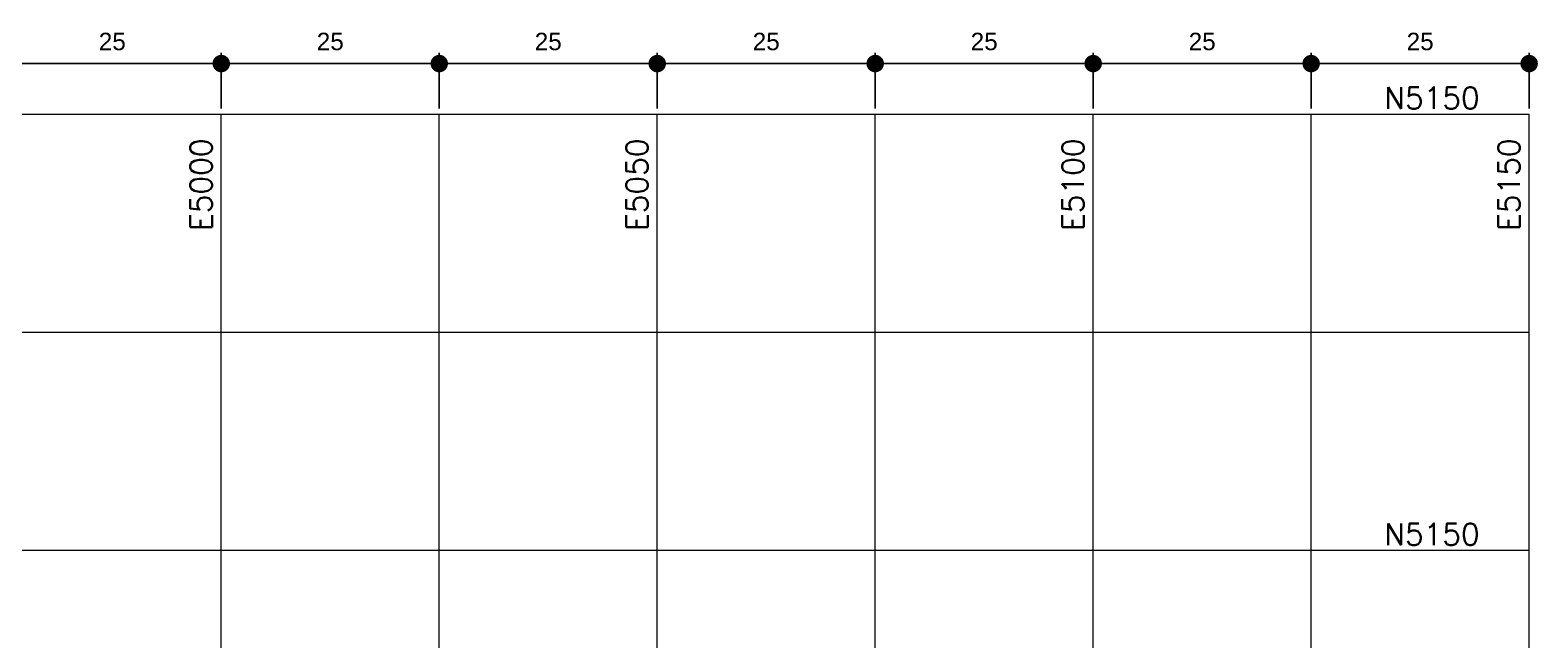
# Model space of a CAD drawing. Header units: metres. Extents: x 750 to 3116, y -341 to 1465.
# Drawn here: x 1571.6 to 1744.5, y 55.6 to 125.5 of the extents above; entities that cross this region are included whole.
import ezdxf

# ---------------------------------------------------------------- set-up
doc = ezdxf.new("R2010")
doc.units = ezdxf.units.M
doc.layers.add('grid', color=252, linetype='Continuous', lineweight=5)
doc.layers.add('S-DIM', color=30, linetype='Continuous', lineweight=13)
doc.layers.add('Text', color=7, linetype='Continuous')
doc.styles.add('simp', font='simplex.shx', dxfattribs={"width": 0.85, "height": 1})
doc.styles.get("Standard").update_dxf_attribs({"font": 'arial.ttf'})
doc.dimstyles.new('ISO-25', dxfattribs={"dimtxt": 2, "dimasz": 2, "dimexe": 1.25, "dimexo": 0.625, "dimgap": 1.5, "dimtad": 1, "dimtxsty": 'Standard', "dimblk": 'DOT', "dimcen": 1.5, "dimadec": 0, "dimazin": 0, "dimtfac": 1, "dimtmove": 0, "dimatfit": 3, "dimfxl": 0, "dimarcsym": 0})

# ---------------------------------------------------------------- blocks, each defined once
blk = doc.blocks.new('_Dot')
at = {"color": 0, "linetype": 'ByBlock', "lineweight": -2}
blk.add_line((-0.5, 0), (-1, 0), dxfattribs=at)
at = {"color": 0, "linetype": 'ByBlock', "const_width": 0.5}
blk.add_lwpolyline([(-0.25, 0, 1), (0.25, 0, 1)], format="xyb", close=True, dxfattribs=at)
blk = doc.blocks.new('*D163')
at = {"layer": 'Defpoints', "color": 0, "transparency": 16777216}
for p in [(1593.53, 121.65), (1568.53, 115.87), (1593.53, 115.87)]:
    blk.add_point(p, dxfattribs=at)
at = {"layer": 'S-DIM', "color": 0, "lineweight": -2, "transparency": 16777216}
for p, q in [((1568.53, 116.49), (1568.53, 122.9)), ((1593.53, 116.49), (1593.53, 122.9)), ((1570.53, 121.65), (1591.53, 121.65))]:
    blk.add_line(p, q, dxfattribs=at)
at = {"layer": 'S-DIM', "color": 0, "lineweight": -2, "transparency": 16777216, "xscale": 2, "yscale": 2, "zscale": 2, "rotation": 180}
blk.add_blockref('_Dot', (1568.53, 121.65), dxfattribs=at)
at = {"layer": 'S-DIM', "color": 0, "lineweight": -2, "transparency": 16777216, "xscale": 2, "yscale": 2, "zscale": 2}
blk.add_blockref('_Dot', (1593.53, 121.65), dxfattribs=at)
at = {"layer": 'S-DIM', "color": 0, "transparency": 16777216, "insert": (1581.03, 124.17), "char_height": 2, "attachment_point": 5}
blk.add_mtext('25', dxfattribs=at)
blk = doc.blocks.new('*D164')
at = {"layer": 'Defpoints', "color": 0, "transparency": 16777216}
for p in [(1618.53, 121.65), (1593.53, 115.87), (1618.53, 115.87)]:
    blk.add_point(p, dxfattribs=at)
at = {"layer": 'S-DIM', "color": 0, "lineweight": -2, "transparency": 16777216}
for p, q in [((1593.53, 116.49), (1593.53, 122.9)), ((1618.53, 116.49), (1618.53, 122.9)), ((1595.53, 121.65), (1616.53, 121.65))]:
    blk.add_line(p, q, dxfattribs=at)
at = {"layer": 'S-DIM', "color": 0, "lineweight": -2, "transparency": 16777216, "xscale": 2, "yscale": 2, "zscale": 2, "rotation": 180}
blk.add_blockref('_Dot', (1593.53, 121.65), dxfattribs=at)
at = {"layer": 'S-DIM', "color": 0, "lineweight": -2, "transparency": 16777216, "xscale": 2, "yscale": 2, "zscale": 2}
blk.add_blockref('_Dot', (1618.53, 121.65), dxfattribs=at)
at = {"layer": 'S-DIM', "color": 0, "transparency": 16777216, "insert": (1606.03, 124.17), "char_height": 2, "attachment_point": 5}
blk.add_mtext('25', dxfattribs=at)
blk = doc.blocks.new('*D165')
at = {"layer": 'Defpoints', "color": 0, "transparency": 16777216}
for p in [(1643.53, 121.65), (1618.53, 115.87), (1643.53, 115.87)]:
    blk.add_point(p, dxfattribs=at)
at = {"layer": 'S-DIM', "color": 0, "lineweight": -2, "transparency": 16777216}
for p, q in [((1618.53, 116.49), (1618.53, 122.9)), ((1643.53, 116.49), (1643.53, 122.9)), ((1620.53, 121.65), (1641.53, 121.65))]:
    blk.add_line(p, q, dxfattribs=at)
at = {"layer": 'S-DIM', "color": 0, "lineweight": -2, "transparency": 16777216, "xscale": 2, "yscale": 2, "zscale": 2, "rotation": 180}
blk.add_blockref('_Dot', (1618.53, 121.65), dxfattribs=at)
at = {"layer": 'S-DIM', "color": 0, "lineweight": -2, "transparency": 16777216, "xscale": 2, "yscale": 2, "zscale": 2}
blk.add_blockref('_Dot', (1643.53, 121.65), dxfattribs=at)
at = {"layer": 'S-DIM', "color": 0, "transparency": 16777216, "insert": (1631.03, 124.17), "char_height": 2, "attachment_point": 5}
blk.add_mtext('25', dxfattribs=at)
blk = doc.blocks.new('*D166')
at = {"layer": 'Defpoints', "color": 0, "transparency": 16777216}
for p in [(1668.53, 121.65), (1643.53, 115.87), (1668.53, 115.87)]:
    blk.add_point(p, dxfattribs=at)
at = {"layer": 'S-DIM', "color": 0, "lineweight": -2, "transparency": 16777216}
for p, q in [((1643.53, 116.49), (1643.53, 122.9)), ((1668.53, 116.49), (1668.53, 122.9)), ((1645.53, 121.65), (1666.53, 121.65))]:
    blk.add_line(p, q, dxfattribs=at)
at = {"layer": 'S-DIM', "color": 0, "lineweight": -2, "transparency": 16777216, "xscale": 2, "yscale": 2, "zscale": 2, "rotation": 180}
blk.add_blockref('_Dot', (1643.53, 121.65), dxfattribs=at)
at = {"layer": 'S-DIM', "color": 0, "lineweight": -2, "transparency": 16777216, "xscale": 2, "yscale": 2, "zscale": 2}
blk.add_blockref('_Dot', (1668.53, 121.65), dxfattribs=at)
at = {"layer": 'S-DIM', "color": 0, "transparency": 16777216, "insert": (1656.03, 124.17), "char_height": 2, "attachment_point": 5}
blk.add_mtext('25', dxfattribs=at)
blk = doc.blocks.new('*D167')
at = {"layer": 'Defpoints', "color": 0, "transparency": 16777216}
for p in [(1693.53, 121.65), (1668.53, 115.87), (1693.53, 115.87)]:
    blk.add_point(p, dxfattribs=at)
at = {"layer": 'S-DIM', "color": 0, "lineweight": -2, "transparency": 16777216}
for p, q in [((1668.53, 116.49), (1668.53, 122.9)), ((1693.53, 116.49), (1693.53, 122.9)), ((1670.53, 121.65), (1691.53, 121.65))]:
    blk.add_line(p, q, dxfattribs=at)
at = {"layer": 'S-DIM', "color": 0, "lineweight": -2, "transparency": 16777216, "xscale": 2, "yscale": 2, "zscale": 2, "rotation": 180}
blk.add_blockref('_Dot', (1668.53, 121.65), dxfattribs=at)
at = {"layer": 'S-DIM', "color": 0, "lineweight": -2, "transparency": 16777216, "xscale": 2, "yscale": 2, "zscale": 2}
blk.add_blockref('_Dot', (1693.53, 121.65), dxfattribs=at)
at = {"layer": 'S-DIM', "color": 0, "transparency": 16777216, "insert": (1681.03, 124.17), "char_height": 2, "attachment_point": 5}
blk.add_mtext('25', dxfattribs=at)
blk = doc.blocks.new('*D168')
at = {"layer": 'Defpoints', "color": 0, "transparency": 16777216}
for p in [(1718.53, 121.65), (1693.53, 115.87), (1718.53, 115.87)]:
    blk.add_point(p, dxfattribs=at)
at = {"layer": 'S-DIM', "color": 0, "lineweight": -2, "transparency": 16777216}
for p, q in [((1693.53, 116.49), (1693.53, 122.9)), ((1718.53, 116.49), (1718.53, 122.9)), ((1695.53, 121.65), (1716.53, 121.65))]:
    blk.add_line(p, q, dxfattribs=at)
at = {"layer": 'S-DIM', "color": 0, "lineweight": -2, "transparency": 16777216, "xscale": 2, "yscale": 2, "zscale": 2, "rotation": 180}
blk.add_blockref('_Dot', (1693.53, 121.65), dxfattribs=at)
at = {"layer": 'S-DIM', "color": 0, "lineweight": -2, "transparency": 16777216, "xscale": 2, "yscale": 2, "zscale": 2}
blk.add_blockref('_Dot', (1718.53, 121.65), dxfattribs=at)
at = {"layer": 'S-DIM', "color": 0, "transparency": 16777216, "insert": (1706.03, 124.17), "char_height": 2, "attachment_point": 5}
blk.add_mtext('25', dxfattribs=at)
blk = doc.blocks.new('*D169')
at = {"layer": 'Defpoints', "color": 0, "transparency": 16777216}
for p in [(1743.53, 121.65), (1718.53, 115.87), (1743.53, 115.87)]:
    blk.add_point(p, dxfattribs=at)
at = {"layer": 'S-DIM', "color": 0, "lineweight": -2, "transparency": 16777216}
for p, q in [((1718.53, 116.49), (1718.53, 122.9)), ((1743.53, 116.49), (1743.53, 122.9)), ((1720.53, 121.65), (1741.53, 121.65))]:
    blk.add_line(p, q, dxfattribs=at)
at = {"layer": 'S-DIM', "color": 0, "lineweight": -2, "transparency": 16777216, "xscale": 2, "yscale": 2, "zscale": 2, "rotation": 180}
blk.add_blockref('_Dot', (1718.53, 121.65), dxfattribs=at)
at = {"layer": 'S-DIM', "color": 0, "lineweight": -2, "transparency": 16777216, "xscale": 2, "yscale": 2, "zscale": 2}
blk.add_blockref('_Dot', (1743.53, 121.65), dxfattribs=at)
at = {"layer": 'S-DIM', "color": 0, "transparency": 16777216, "insert": (1731.03, 124.17), "char_height": 2, "attachment_point": 5}
blk.add_mtext('25', dxfattribs=at)

msp = doc.modelspace()

# ---------------------------------------------------------------- linework, layer by layer
at = {"layer": 'grid', "color": 252}
for points in [[(1493.528, 115.867), (1743.528, 115.867)], [(1593.528, -84.133), (1593.528, 115.867)], [(1618.528, -84.133), (1618.528, 115.867)], [(1643.528, -84.133), (1643.528, 115.867)], [(1668.528, -84.133), (1668.528, 115.867)], [(1693.528, -84.133), (1693.528, 115.867)], [(1718.528, -84.133), (1718.528, 115.867)], [(1743.528, -84.133), (1743.528, 115.867)], [(1493.528, 90.867), (1743.528, 90.867)], [(1493.528, 65.867), (1743.528, 65.867)]]:
    msp.add_lwpolyline(points, dxfattribs=at)

# ---------------------------------------------------------------- texts
at = {"layer": 'Text', "color": 30, "true_color": 0xf26722, "style": 'simp'}
for p in [(1726.929, 116.448), (1726.929, 66.448)]:
    msp.add_text('N5150', height=2.5, dxfattribs=at).set_placement(p)
for s, p in [('E5000', (1592.467, 102.457)), ('E5050', (1642.467, 102.457)), ('E5100', (1692.467, 102.457)), ('E5150', (1742.467, 102.457))]:
    msp.add_text(s, height=2.5, rotation=90, dxfattribs=at).set_placement(p)

# ---------------------------------------------------------------- dimensions: what is measured, and where the dimension line sits
at = {"layer": 'S-DIM', "color": 30, "true_color": 0xf26722}
for base, p1, p2, picture, middle in [((1593.528, 121.646), (1568.528, 115.867), (1593.528, 115.867), '*D163', (1581.028, 124.167)), ((1618.528, 121.646), (1593.528, 115.867), (1618.528, 115.867), '*D164', (1606.028, 124.167)), ((1643.528, 121.646), (1618.528, 115.867), (1643.528, 115.867), '*D165', (1631.028, 124.167)), ((1668.528, 121.646), (1643.528, 115.867), (1668.528, 115.867), '*D166', (1656.028, 124.167)), ((1693.528, 121.646), (1668.528, 115.867), (1693.528, 115.867), '*D167', (1681.028, 124.167)), ((1718.528, 121.646), (1693.528, 115.867), (1718.528, 115.867), '*D168', (1706.028, 124.167)), ((1743.528, 121.646), (1718.528, 115.867), (1743.528, 115.867), '*D169', (1731.028, 124.167))]:
    dim = msp.add_linear_dim(base=base, p1=p1, p2=p2, dimstyle='ISO-25', dxfattribs=at)
    dim.commit()
    dim.dimension.update_dxf_attribs({"geometry": picture, "text_midpoint": middle})

doc.saveas('drawing.dxf')
